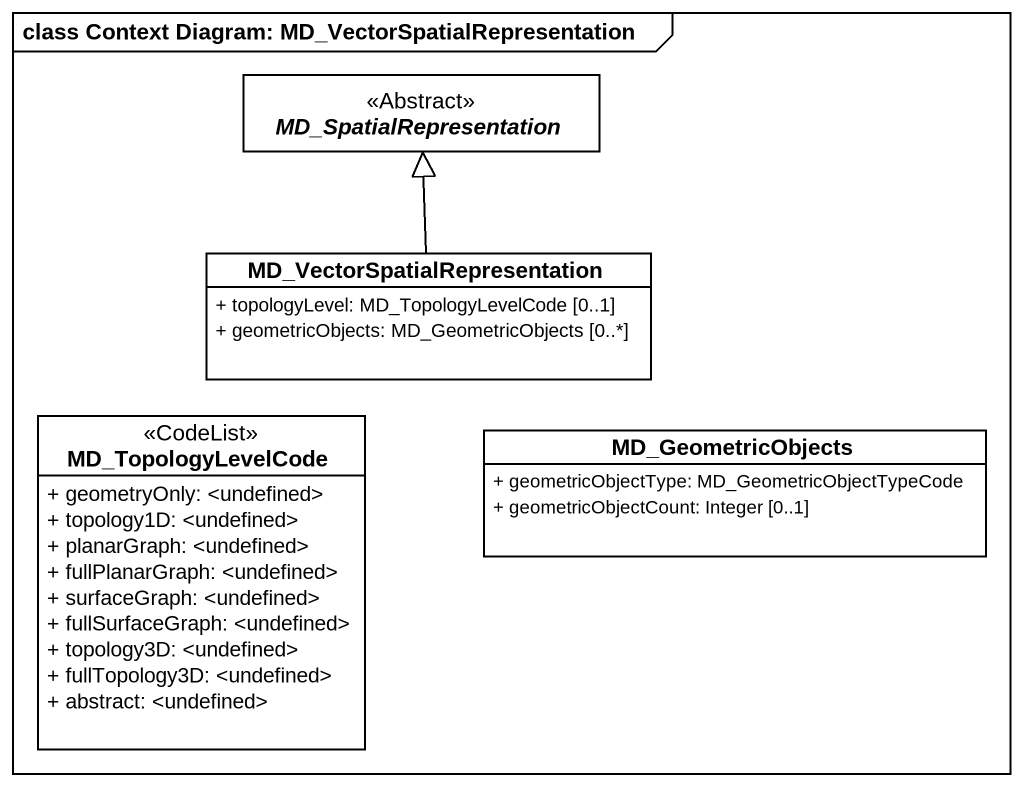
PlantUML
@startuml
mainframe class Context Diagram: MD_VectorSpatialRepresentation
hide circle
hide empty members
skinparam classAttributeIconSize 0
abstract class MD_SpatialRepresentation <<Abstract>> #FFFFFF
class "MD_VectorSpatialRepresentation" as MD_VectorSpatialRepresentati #FFFFFF {
  + topologyLevel: MD_TopologyLevelCode [0..1]
  + geometricObjects: MD_GeometricObjects [0..*]
}
class MD_TopologyLevelCode <<CodeList>> #FFFFFF {
  + geometryOnly: <undefined>
  + topology1D: <undefined>
  + planarGraph: <undefined>
  + fullPlanarGraph: <undefined>
  + surfaceGraph: <undefined>
  + fullSurfaceGraph: <undefined>
  + topology3D: <undefined>
  + fullTopology3D: <undefined>
  + abstract: <undefined>
}
class MD_GeometricObjects #FFFFFF {
  + geometricObjectType: MD_GeometricObjectTypeCode
  + geometricObjectCount: Integer [0..1]
}
MD_VectorSpatialRepresentati -up-|> MD_SpatialRepresentation
@enduml
